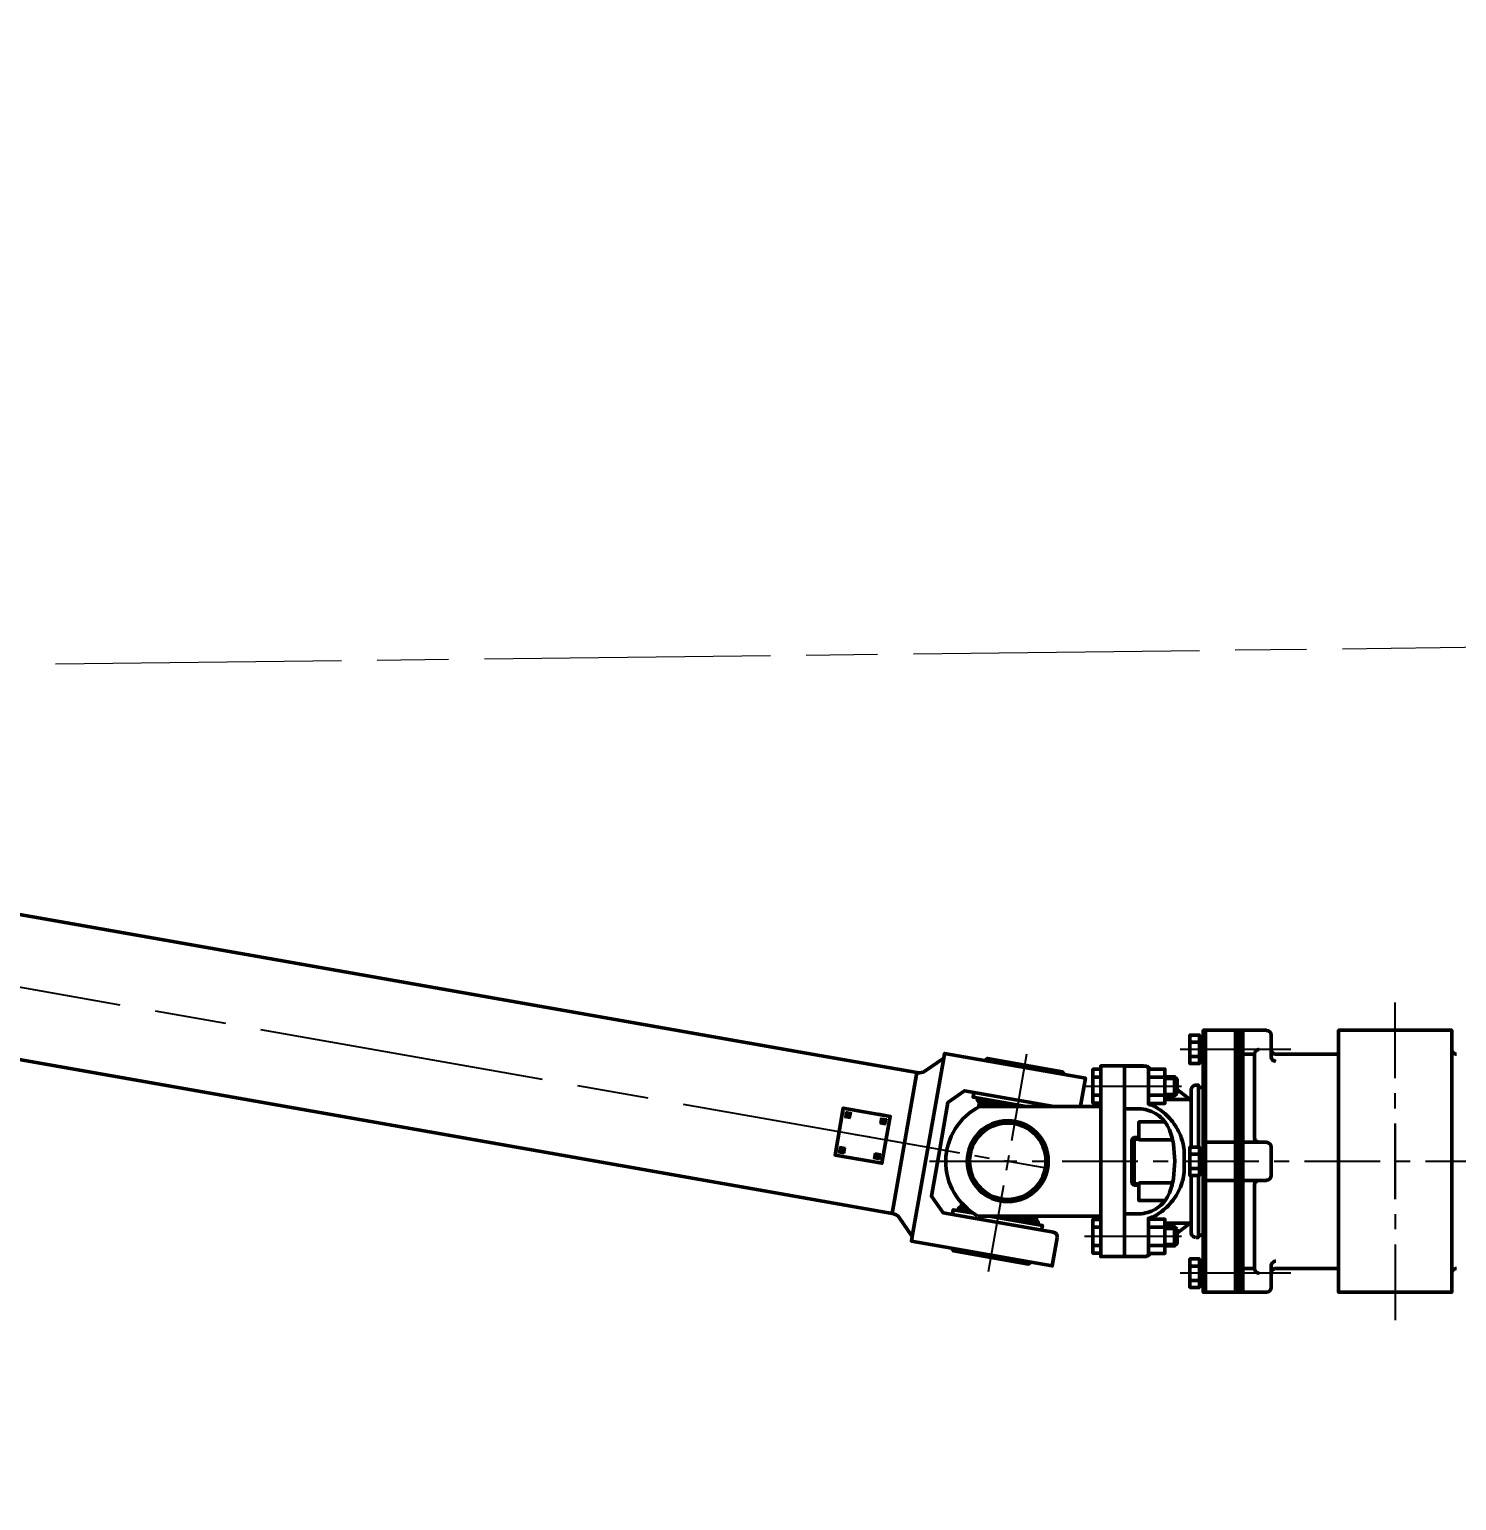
# Model space of a CAD drawing. Header units: millimetres. Extents: x 152 to 1341, y 163 to 1004.
# Drawn here: x 772.8 to 892.6, y 598.8 to 722.3 of the extents above; entities that cross this region are included whole.
import ezdxf

# ---------------------------------------------------------------- set-up
doc = ezdxf.new("R2010")
doc.units = ezdxf.units.MM
doc.linetypes.add('ACAD_ISO08W100', pattern=[36, 24, -3, 6, -3])
doc.layers.get('Defpoints').update_dxf_attribs({"lineweight": 35})
for name, color, linetype, lineweight in [('中心线', 1, 'ACAD_ISO08W100', 35), ('尺寸', 4, 'Continuous', 25), ('粗实线', 7, 'Continuous', 50), ('细实线', 7, 'Continuous', 20)]:
    doc.layers.add(name, color=color, linetype=linetype, lineweight=lineweight)
doc.styles.get("Standard").update_dxf_attribs({"font": 'arial.ttf'})
doc.dimstyles.new('ISO-25', dxfattribs={"dimtxt": 2.5, "dimasz": 2.5, "dimexe": 1.25, "dimexo": 0.625, "dimtad": 1, "dimtxsty": 'Standard', "dimcen": 2.5, "dimadec": 0, "dimazin": 0, "dimtfac": 1, "dimtmove": 0, "dimatfit": 3, "dimfxl": 1, "dimarcsym": 0})

# ---------------------------------------------------------------- blocks, each defined once
blk = doc.blocks.new('*D10')
at = {"layer": 'Defpoints', "color": 0, "transparency": 16777216}
for p in [(1172.6, 894.88), (336.93, 599.31), (1172.43, 598.81)]:
    blk.add_point(p, dxfattribs=at)
at = {"layer": '尺寸', "color": 0, "lineweight": -2, "transparency": 16777216}
for p, q in [((336.93, 599.93), (337.1, 896.63)), ((339.6, 895.38), (1170.1, 894.88)), ((1172.43, 599.43), (1172.6, 896.13))]:
    blk.add_line(p, q, dxfattribs=at)
at = {"layer": '尺寸', "color": 0, "transparency": 16777216}
for points in [[(339.6, 895.79), (339.6, 894.96), (337.1, 895.38)], [(1170.1, 895.3), (1170.1, 894.46), (1172.6, 894.88)]]:
    blk.add_solid(points, dxfattribs=at)
at = {"layer": '尺寸', "color": 0, "lineweight": 20, "transparency": 16777216, "insert": (754.85, 897), "char_height": 2.5, "attachment_point": 5, "rotation": 359.9657}
blk.add_mtext('{\\Fgbeitc,gbcbig|c134;4178}', dxfattribs=at)

msp = doc.modelspace()

# ---------------------------------------------------------------- linework, layer by layer
at = {"layer": '中心线', "lineweight": 20}
msp.add_line((235.016, 662.654), (1223.385, 674.333), dxfattribs=at)
at = {"layer": '中心线', "lineweight": 25}
for points in [[(721.293, 650.846), (848.195, 628.47)], [(887.408, 634.261), (887.408, 640.61)], [(856.481, 636.27), (855.204, 629.014)], [(878.64, 636.679), (869.358, 636.679)], [(861.335, 633.585), (869.463, 633.585)], [(887.408, 631.72), (887.408, 632.993)], [(887.408, 630.465), (887.408, 624.116)], [(887.408, 624.103), (887.408, 630.452)], [(842.092, 629.546), (843.342, 629.324)], [(844.593, 629.101), (850.846, 627.999)], [(852.097, 627.781), (853.348, 627.559)], [(854.598, 627.341), (858.246, 626.696)], [(854.982, 627.764), (854.76, 626.513)], [(848.323, 627.284), (855.657, 627.284)], [(856.93, 627.284), (858.198, 627.284)], [(859.47, 627.284), (865.82, 627.284)], [(867.088, 627.284), (868.356, 627.284)], [(867.088, 627.284), (868.356, 627.284)], [(869.628, 627.284), (875.977, 627.284)], [(869.628, 627.284), (875.977, 627.284)], [(877.246, 627.284), (878.518, 627.284)], [(877.246, 627.284), (878.518, 627.284)], [(879.786, 627.284), (886.135, 627.284)], [(879.786, 627.284), (886.135, 627.284)], [(887.408, 627.284), (888.676, 627.284)], [(887.408, 627.284), (888.676, 627.284)], [(889.948, 627.284), (896.298, 627.284)], [(889.948, 627.284), (896.298, 627.284)], [(854.542, 625.262), (853.261, 618.002)], [(887.408, 622.848), (887.408, 621.576)], [(861.335, 620.987), (869.463, 620.987)], [(887.408, 620.307), (887.408, 613.958)], [(878.64, 617.889), (869.358, 617.889)]]:
    msp.add_lwpolyline(points, dxfattribs=at)
at = {"layer": '粗实线', "lineweight": 50}
for points in [[(717.189, 657.663), (837.499, 636.449)], [(715.106, 645.845), (835.413, 624.63)], [(871.297, 635.76), (870.975, 635.76), (870.975, 636.679), (870.975, 637.878), (870.177, 637.878), (870.177, 635.481), (870.975, 635.481), (870.975, 636.679), (871.297, 636.496)], [(870.177, 637.281), (870.975, 637.281)], [(871.297, 637.599), (870.975, 637.599)], [(871.297, 627.284), (871.297, 638.279), (871.498, 638.279), (876.609, 638.279)], [(874.008, 628.883), (871.498, 628.883), (871.498, 627.284), (871.498, 638.279)], [(874.008, 627.284), (874.008, 638.279)], [(874.308, 627.284), (874.308, 638.279)], [(874.609, 627.284), (874.609, 638.279)], [(877.006, 636.078), (877.006, 636.679), (877.006, 637.878)], [(882.658, 627.284), (882.658, 638.283), (887.408, 638.283), (890.358, 638.283)], [(892.158, 627.284), (892.158, 638.283), (891.155, 638.283), (890.358, 638.283)], [(837.499, 636.449), (847.273, 634.723), (845.19, 622.905), (845.255, 622.892)], [(852.951, 635.751), (849.591, 636.344), (849.522, 635.952), (846.881, 620.983), (849.522, 635.952), (847.94, 634.845)], [(870.975, 636.078), (870.177, 636.078), (870.177, 635.481), (870.177, 636.239)], [(871.297, 636.736), (870.975, 636.924)], [(875.607, 629.284), (875.607, 636.279), (874.609, 636.279)], [(877.006, 636.679), (877.006, 636.679)], [(877.407, 636.279), (882.658, 636.279)], [(847.273, 634.723), (847.343, 634.71)], [(852.55, 631.886), (862.695, 631.886), (862.695, 632.165), (862.037, 632.165), (862.037, 635.006), (862.695, 635.006), (862.695, 632.165)], [(859.649, 634.57), (852.951, 635.751), (853.182, 635.913), (856.337, 635.359), (859.488, 634.801), (859.649, 634.57), (861.405, 634.261), (860.991, 631.899)], [(862.695, 632.086), (862.695, 619.567), (862.695, 619.288), (864.695, 619.288), (864.695, 632.784), (864.695, 635.285), (863.697, 635.285), (862.695, 635.285), (862.695, 635.006)], [(866.495, 635.281), (864.695, 635.281), (866.299, 635.281)], [(864.695, 635.281), (864.695, 631.681), (866.098, 631.681), (866.277, 631.655), (866.451, 631.625), (866.63, 631.581), (866.8, 631.529), (866.97, 631.463), (867.136, 631.385), (867.297, 631.298), (867.454, 631.197), (867.597, 631.089), (867.737, 630.971), (867.868, 630.84), (867.99, 630.705), (868.099, 630.566), (868.203, 630.413), (868.295, 630.261), (868.378, 630.099), (868.456, 629.934), (868.526, 629.768), (868.587, 629.598), (868.639, 629.424), (868.687, 629.254), (868.726, 629.075), (868.765, 628.901), (868.792, 628.722), (868.839, 628.365), (868.87, 628.008), (868.892, 627.646), (868.909, 627.284)], [(866.621, 635.241), (866.9, 635.024)], [(866.695, 635.08), (866.695, 634.801), (866.717, 634.801), (866.717, 633.581), (866.695, 633.594)], [(869.707, 627.284), (869.711, 627.655), (869.711, 627.838), (869.707, 628.025), (869.694, 628.208), (869.672, 628.391), (869.641, 628.574), (869.606, 628.757), (869.563, 628.936), (869.511, 629.114), (869.45, 629.289), (869.384, 629.463), (869.31, 629.633), (869.227, 629.803), (869.144, 629.964), (869.049, 630.125), (868.948, 630.282), (868.844, 630.435), (868.735, 630.583), (868.617, 630.727), (868.5, 630.866), (868.373, 630.997), (868.242, 631.128), (868.107, 631.254), (867.968, 631.372), (867.824, 631.485), (867.68, 631.594), (867.528, 631.699), (867.371, 631.794), (867.288, 631.842), (867.192, 631.89), (867.092, 631.938), (866.974, 631.986), (866.844, 632.034), (866.774, 632.056), (866.695, 632.082), (866.695, 632.361), (866.717, 632.361), (866.717, 633.581), (866.717, 635.024), (868.077, 635.024), (868.077, 632.143), (866.717, 632.143), (866.717, 632.361)], [(866.695, 634.884), (866.695, 632.361)], [(862.695, 634.344), (862.037, 634.344), (862.037, 633.585), (862.037, 634.387)], [(862.037, 634.344), (862.037, 633.585), (862.037, 632.827), (862.695, 632.827)], [(866.717, 634.344), (868.077, 634.344)], [(868.896, 634.383), (868.077, 634.383)], [(870.696, 633.681), (870.896, 633.681), (870.896, 628.483)], [(870.896, 633.481), (871.297, 633.481)], [(858.756, 631.886), (851.269, 633.206), (849.879, 632.23), (849.186, 628.295), (848.493, 624.356), (849.465, 622.966), (858.721, 621.332)], [(856.45, 631.886), (851.988, 632.675), (852.058, 633.067)], [(852.385, 632.605), (852.35, 632.405), (855.3, 631.886)], [(852.35, 632.405), (852.511, 632.174), (854.15, 631.886)], [(866.717, 633.341), (866.695, 633.35)], [(866.717, 632.823), (868.077, 632.823)], [(868.896, 632.784), (868.099, 632.784), (868.077, 632.784)], [(868.077, 632.483), (870.094, 632.483)], [(869.097, 633.315), (870.221, 632.439)], [(870.295, 632.082), (870.295, 633.28)], [(870.295, 628.483), (870.295, 633.089)], [(844.048, 631.228), (845.033, 631.054), (841.094, 631.751), (840.401, 627.811), (844.34, 627.119), (845.033, 631.054)], [(852.494, 632.078), (852.45, 631.834)], [(865.907, 629.084), (865.907, 630.583), (868.086, 630.583)], [(865.31, 627.284), (865.31, 629.084), (865.51, 629.284), (865.51, 627.284)], [(865.907, 629.284), (865.51, 629.284)], [(865.907, 629.084), (868.726, 629.084)], [(874.609, 628.883), (876.609, 628.883), (876.008, 628.883)], [(871.297, 627.467), (870.975, 627.284), (870.975, 628.483), (870.177, 628.483), (870.177, 627.284)], [(870.177, 627.881), (870.975, 627.881)], [(871.297, 628.204), (870.975, 628.204)], [(877.006, 628.483), (877.006, 627.284)], [(864.695, 619.288), (864.695, 622.887), (866.098, 622.887), (866.277, 622.913), (866.451, 622.944), (866.63, 622.987), (866.8, 623.04), (866.97, 623.105), (867.136, 623.184), (867.297, 623.271), (867.454, 623.371), (867.597, 623.48), (867.737, 623.598), (867.868, 623.728), (867.99, 623.863), (868.099, 624.003), (868.203, 624.155), (868.295, 624.308), (868.378, 624.469), (868.456, 624.635), (868.526, 624.8), (868.587, 624.97), (868.639, 625.145), (868.687, 625.314), (868.726, 625.493), (868.765, 625.667), (868.792, 625.846), (868.839, 626.203), (868.87, 626.561), (868.892, 626.923), (868.909, 627.284)], [(865.31, 627.284), (865.31, 625.484), (865.51, 625.284), (865.51, 627.284)], [(869.707, 627.284), (869.711, 626.914), (869.711, 626.731), (869.707, 626.543), (869.694, 626.36), (869.672, 626.177), (869.641, 625.994), (869.606, 625.811), (869.563, 625.633), (869.511, 625.454), (869.45, 625.28), (869.384, 625.105), (869.31, 624.935), (869.227, 624.765), (869.144, 624.604), (869.049, 624.443), (868.948, 624.286), (868.844, 624.134), (868.735, 623.985), (868.617, 623.842), (868.5, 623.702), (868.373, 623.571), (868.242, 623.441), (868.107, 623.314), (867.968, 623.197), (867.824, 623.083), (867.68, 622.974), (867.528, 622.87), (867.371, 622.774), (867.288, 622.726), (867.192, 622.678), (867.092, 622.63), (866.974, 622.582), (866.844, 622.534), (866.774, 622.512), (866.695, 622.486), (866.695, 622.207), (866.717, 622.207), (866.717, 620.987), (866.717, 619.545), (868.077, 619.545), (868.077, 622.425), (866.717, 622.425), (866.717, 622.207)], [(871.297, 627.101), (870.975, 627.284), (870.975, 626.086), (870.177, 626.086), (870.177, 627.284)], [(870.177, 626.687), (870.975, 626.687)], [(870.295, 626.086), (870.295, 621.48)], [(870.696, 620.887), (870.896, 620.887), (870.896, 626.086)], [(871.297, 626.365), (870.975, 626.365)], [(871.297, 627.284), (871.297, 616.29), (871.498, 616.29), (876.609, 616.29)], [(874.008, 625.685), (871.498, 625.685), (871.498, 627.284), (871.498, 616.29)], [(874.008, 627.284), (874.008, 616.29)], [(874.308, 627.284), (874.308, 616.29)], [(874.609, 627.284), (874.609, 616.29)], [(877.006, 626.086), (877.006, 627.284)], [(882.658, 627.284), (882.658, 616.285), (887.408, 616.285), (890.358, 616.285)], [(892.158, 627.284), (892.158, 616.285), (891.155, 616.285), (890.358, 616.285)], [(865.907, 625.284), (865.51, 625.284)], [(865.907, 625.484), (865.907, 623.985), (868.086, 623.985)], [(865.907, 625.484), (868.726, 625.484)], [(874.609, 625.685), (876.609, 625.685), (876.008, 625.685)], [(875.607, 625.284), (875.607, 618.29), (874.609, 618.29)], [(835.411, 624.63), (845.19, 622.905)], [(850.999, 623.606), (851.029, 623.772)], [(845.774, 622.565), (846.881, 620.983), (846.811, 620.591), (850.175, 619.994)], [(852.01, 622.922), (850.323, 623.218), (850.254, 622.826)], [(850.716, 623.149), (850.75, 623.345), (851.644, 623.188)], [(850.75, 623.345), (850.981, 623.51), (851.352, 623.445)], [(852.398, 622.687), (862.695, 622.687)], [(857.736, 621.506), (857.806, 621.898), (853.343, 622.687)], [(854.494, 622.687), (857.448, 622.164), (857.413, 621.968), (857.448, 622.164), (857.283, 622.399), (855.649, 622.687)], [(857.3, 622.495), (857.335, 622.687)], [(862.695, 619.567), (862.037, 619.567), (862.037, 622.408), (862.695, 622.408)], [(870.295, 622.486), (870.295, 621.288)], [(862.037, 620.987), (862.037, 621.746), (862.695, 621.746), (862.695, 620.987)], [(866.695, 619.684), (866.695, 622.207)], [(866.717, 621.227), (866.695, 621.218)], [(866.717, 621.746), (868.077, 621.746)], [(868.077, 622.085), (870.094, 622.085)], [(868.896, 621.785), (868.099, 621.785), (868.077, 621.785)], [(869.097, 621.253), (870.221, 622.129)], [(856.869, 618.817), (850.175, 619.994), (850.336, 619.763), (853.487, 619.209), (856.638, 618.652), (856.869, 618.817), (858.629, 618.503), (859.048, 620.87)], [(862.695, 620.225), (862.037, 620.225), (862.037, 620.987), (862.037, 620.185)], [(866.695, 619.488), (866.695, 619.767), (866.717, 619.767), (866.717, 620.987), (866.695, 620.974)], [(866.717, 620.225), (868.077, 620.225)], [(868.896, 620.185), (868.077, 620.185)], [(870.896, 621.087), (871.297, 621.087)], [(866.495, 619.288), (864.695, 619.288), (866.299, 619.288)], [(866.621, 619.327), (866.9, 619.545)], [(871.297, 618.808), (870.975, 618.808), (870.975, 617.889), (870.975, 616.691), (870.177, 616.691), (870.177, 619.087), (870.975, 619.087), (870.975, 617.889), (871.297, 618.072)], [(870.975, 618.49), (870.177, 618.49), (870.177, 619.087), (870.177, 618.329)], [(871.297, 617.832), (870.975, 617.645)], [(877.006, 618.49), (877.006, 617.889), (877.006, 616.691)], [(877.006, 617.889), (877.006, 617.889)], [(877.407, 618.29), (882.658, 618.29)], [(870.177, 617.288), (870.975, 617.288)], [(871.297, 616.969), (870.975, 616.969)]]:
    msp.add_lwpolyline(points, dxfattribs=at)
for points in [[(866.299, 635.285), (864.695, 635.285)], [(869.097, 632.984), (869.097, 634.183), (868.896, 634.383), (868.896, 633.581), (868.896, 632.784)], [(869.097, 621.584), (869.097, 620.386), (868.896, 620.185), (868.896, 620.987), (868.896, 621.785)]]:
    msp.add_lwpolyline(points, close=True, dxfattribs=at)
at = {"layer": '粗实线', "lineweight": 80}
for points in [[(841.451, 630.875), (841.503, 631.171), (841.207, 631.224)], [(841.551, 631.468), (841.503, 631.171), (841.795, 631.119)], [(844.506, 630.945), (844.454, 630.648), (844.162, 630.701)], [(844.406, 630.356), (844.454, 630.648), (844.75, 630.596)], [(841.033, 628.513), (840.98, 628.217), (840.684, 628.269)], [(840.928, 627.92), (840.98, 628.217), (841.277, 628.164)], [(843.883, 627.402), (843.935, 627.694), (843.639, 627.746)], [(843.987, 627.99), (843.935, 627.694), (844.231, 627.646)]]:
    msp.add_lwpolyline(points, dxfattribs=at)
at = {"layer": '粗实线', "lineweight": 50}
for radius in [3.401, 3.201]:
    msp.add_circle((854.892, 627.291), radius, dxfattribs=at)
for centre, radius, start, end in [((876.604, 637.871), 0.399, 0.00004, 90.00004), ((876.002, 636.272), 0.399, 89.99996, 180.00004), ((877.401, 636.673), 0.399, 179.99996, 270.00004), ((877.401, 636.072), 0.399, 179.99996, 270.00004), ((892.554, 636.673), 0.399, 179.99996, 270.00004), ((847.475, 635.506), 0.8, 260.00246, 305.00245), ((866.489, 635.074), 0.198, 359.99993, 90.00007), ((870.69, 633.274), 0.399, 89.99996, 180.00004), ((867.09, 632.877), 0.399, 179.99989, 198.19328), ((870.089, 632.276), 0.198, 359.99993, 90.00007), ((854.884, 627.247), 5.193, 116.71042, 241.32414), ((852.589, 632.061), 0.0971, 79.46451, 170.22541), ((860.589, 631.976), 0.398, 348.25375, 350.00374), ((876.002, 629.278), 0.399, 179.99996, 270.00004), ((876.604, 628.476), 0.399, 0.00004, 90.00004), ((876.604, 626.093), 0.399, 269.99996, 359.99996), ((876.002, 625.291), 0.399, 89.99996, 180.00004), ((851.094, 623.589), 0.097, 169.75768, 260.59339), ((845.113, 622.114), 0.8, 35.00245, 80.00245), ((857.204, 622.511), 0.0971, 259.42022, 350.24381), ((858.645, 620.946), 0.399, 350.00244, 80.00241), ((867.09, 621.691), 0.399, 161.80672, 180.00011), ((870.089, 622.293), 0.198, 269.99993, 0.00007), ((870.69, 621.295), 0.399, 179.99996, 270.00004), ((866.489, 619.495), 0.198, 269.99993, 0.00007), ((877.401, 618.497), 0.399, 89.99996, 180.00004), ((876.002, 618.296), 0.399, 179.99996, 270.00004), ((877.401, 617.895), 0.399, 89.99996, 180.00004), ((892.554, 617.895), 0.399, 89.99996, 180.00004), ((876.604, 616.697), 0.399, 269.99996, 359.99996)]:
    msp.add_arc(centre, radius, start, end, dxfattribs=at)
at = {"layer": '细实线', "lineweight": 25}
for points in [[(868.077, 634.183), (869.097, 634.183)], [(868.077, 632.984), (869.097, 632.984)], [(865.31, 629.084), (865.907, 629.084)], [(865.31, 625.484), (865.907, 625.484)], [(868.077, 621.584), (869.097, 621.584)], [(868.077, 620.386), (869.097, 620.386)]]:
    msp.add_lwpolyline(points, dxfattribs=at)

# ---------------------------------------------------------------- dimensions: what is measured, and where the dimension line sits
at = {"layer": '尺寸', "lineweight": 20}
dim = msp.add_aligned_dim(p1=(336.926, 599.305), p2=(1172.426, 598.805), distance=296.073, text='{\\Fgbeitc,gbcbig|c134;4178}', dimstyle='ISO-25', dxfattribs=at)
dim.commit()
dim.dimension.update_dxf_attribs({"geometry": '*D10', "text_midpoint": (754.854, 897.003)})

doc.saveas('drawing.dxf')
